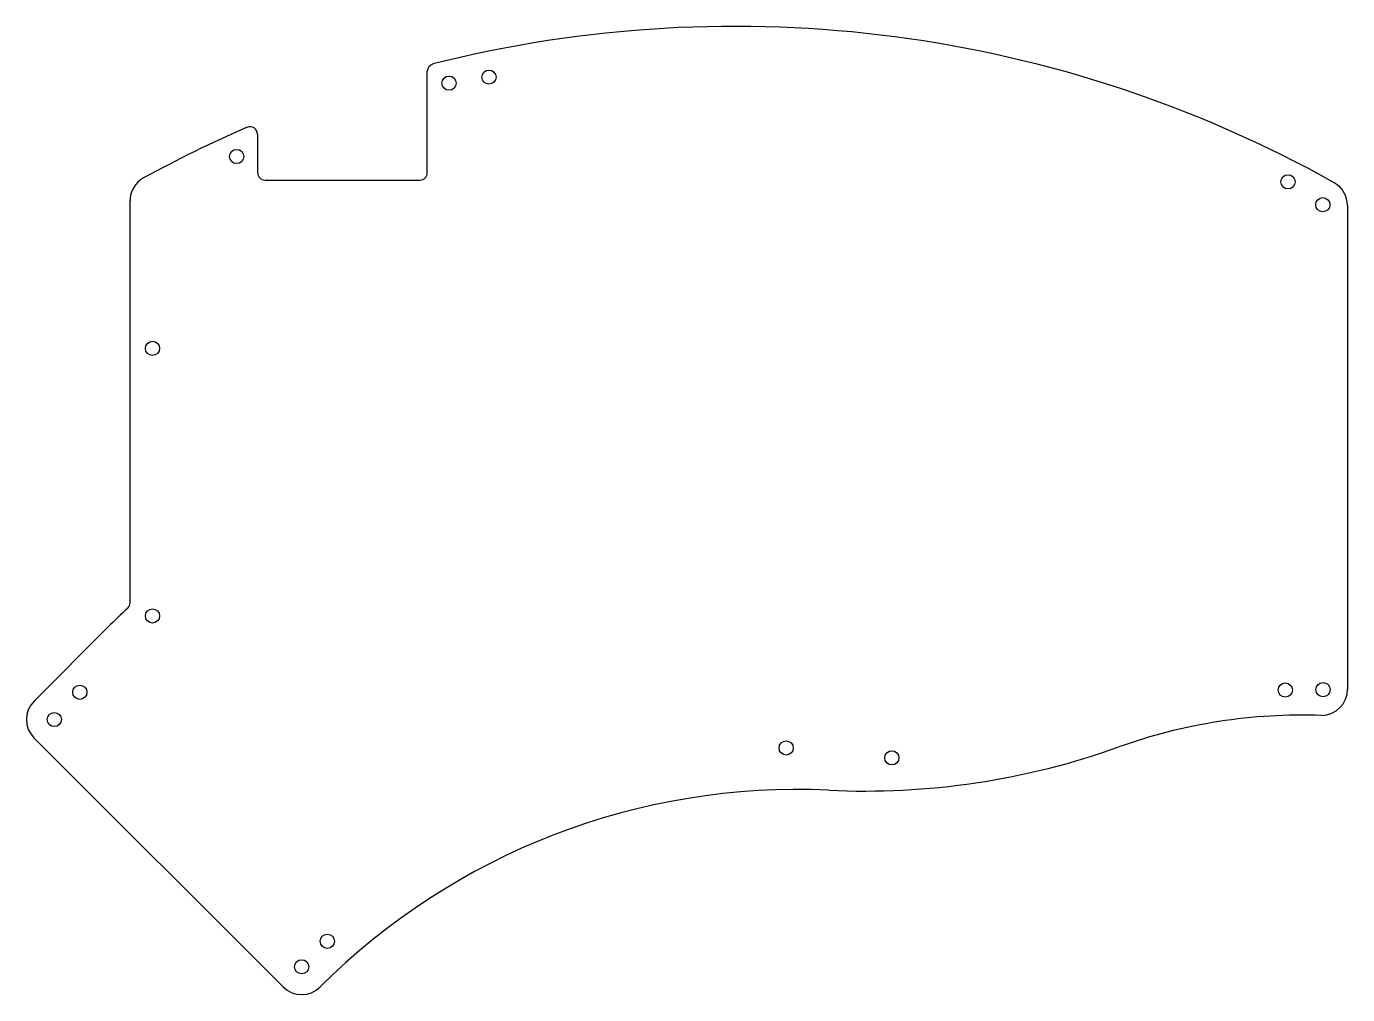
# Model space of a CAD drawing. Header units: millimetres. Extents: x -88 to 89, y -70 to 60.
import ezdxf

# ---------------------------------------------------------------- set-up
doc = ezdxf.new("R2010")
doc.units = ezdxf.units.MM
doc.layers.add('CUTOUTS', color=1, linetype='CONTINUOUS')
doc.layers.add('PERIMETER', color=5, linetype='CONTINUOUS')

msp = doc.modelspace()

# ---------------------------------------------------------------- linework, layer by layer
at = {"layer": 'CUTOUTS'}
for centre in [(-31.09, 52.38), (-25.76, 53.19), (-59.49, 42.57), (81.09, 39.18), (85.74, 36.11), (-70.75, 16.89), (-70.75, -18.91), (-80.46, -29.12), (80.72, -28.82), (85.78, -28.77), (-83.88, -32.77), (13.98, -36.57), (28.11, -37.89), (-47.37, -62.44), (-50.8, -65.85)]:
    msp.add_circle(centre, 0.95, dxfattribs=at)
at = {"layer": 'PERIMETER'}
for p, q in [((-34, 40.42), (-34, 53.97)), ((-56.7, 45.55), (-56.7, 40.42)), ((-55.7, 39.42), (-35, 39.42)), ((-73.75, -17.12), (-73.75, 36.63)), ((89.05, 36), (89.05, -28.71)), ((-86.58, -30.29), (-76.66, -20.37)), ((-53.28, -68.55), (-86.58, -35.24))]:
    msp.add_line(p, q, dxfattribs=at)
for centre, radius, start, end in [((7.09, -104.13), 164.11, 60.756, 104.2283), ((-33, 53.97), 1, 104.2283, 180), ((7.09, -104.13), 164.11, 113.4065, 118.7864), ((-57.7, 45.55), 1, 0, 113.4065), ((-70.25, 36.63), 3.5, 118.7864, 180), ((-55.7, 40.42), 1, 180, 270), ((-35, 40.42), 1, 270, 360), ((85.55, 36), 3.5, 0, 60.756), ((-74.75, -17.12), 1, 313.2462, 360), ((7.09, -104.13), 118.45, 133.2462, 135), ((85.55, -28.71), 3.5, -89.4288, 0.0086), ((-84.11, -32.77), 3.5, 135, 225), ((83.06, -105.14), 72.97, 88.0147, 109.6861), ((24.44, 58.69), 101.03, 267.3058, 289.6875), ((15.45, -132.33), 90.2, 87.3058, 134.9997), ((-50.8, -66.07), 3.5, 225, 315)]:
    msp.add_arc(centre, radius, start, end, dxfattribs=at)

doc.saveas('drawing.dxf')
